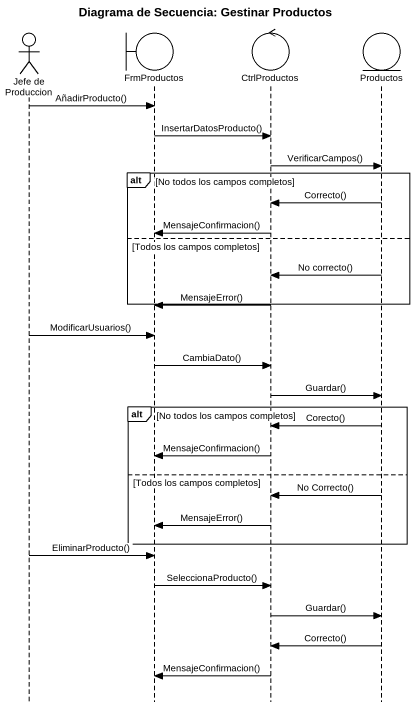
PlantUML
@startuml
title Diagrama de Secuencia: Gestinar Productos
hide footbox
actor "Jefe de Produccion" as Jefe_de_Produccion
boundary FrmProductos
control CtrlProductos
entity Productos

Jefe_de_Produccion -> FrmProductos : AñadirProducto()
FrmProductos -> CtrlProductos : InsertarDatosProducto()
CtrlProductos -> Productos : VerificarCampos()
alt No todos los campos completos
  Productos -> CtrlProductos : Correcto()
  CtrlProductos -> FrmProductos : MensajeConfirmacion()
else Todos los campos completos
  Productos -> CtrlProductos : No correcto()
end
CtrlProductos -> FrmProductos : MensajeError()
Jefe_de_Produccion -> FrmProductos : ModificarUsuarios()
FrmProductos -> CtrlProductos : CambiaDato()
CtrlProductos -> Productos : Guardar()
alt No todos los campos completos
  Productos -> CtrlProductos : Corecto()
  CtrlProductos -> FrmProductos : MensajeConfirmacion()
else Todos los campos completos
  Productos -> CtrlProductos : No Correcto()
  CtrlProductos -> FrmProductos : MensajeError()
end
Jefe_de_Produccion -> FrmProductos : EliminarProducto()
FrmProductos -> CtrlProductos : SeleccionaProducto()
CtrlProductos -> Productos : Guardar()
Productos -> CtrlProductos : Correcto()
CtrlProductos -> FrmProductos : MensajeConfirmacion()
@enduml
